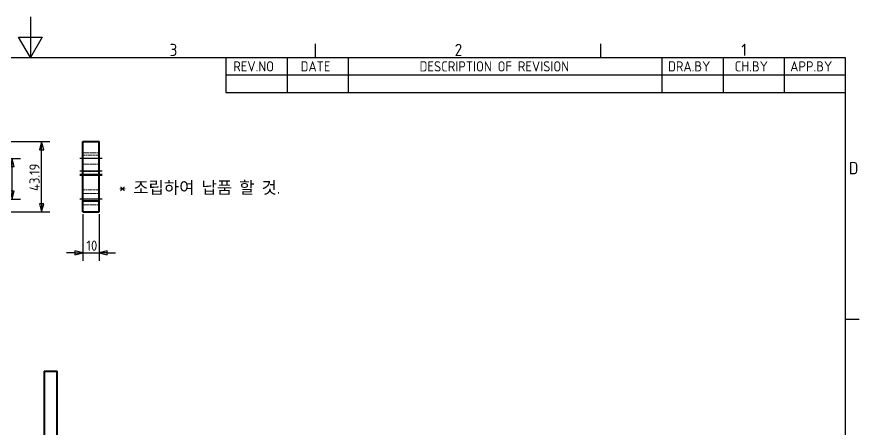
# Model space of a CAD drawing. Header units: millimetres. Extents: x 0 to 2375, y 0 to 3360.
# Drawn here: x 517 to 1033, y 489 to 743 of the extents above; entities that cross this region are included whole.
import ezdxf

# ---------------------------------------------------------------- set-up
doc = ezdxf.new("R2010")
doc.units = ezdxf.units.MM
doc.linetypes.add('DPJM1132$0$CHAIN', pattern=[0.3543, 0.2362, -0.0295, 0.0591, -0.0295])
doc.linetypes.add('DPJM1132$0$DASHED', pattern=[0.2067, 0.1654, -0.0413])
for name, color, linetype, lineweight in [('DPJM1132$0$가려진 것(ISO)', 2, 'DPJM1132$0$DASHED', 18), ('DPJM1132$0$가시적인 것(ISO)', 3, 'Continuous', 40), ('DPJM1132$0$경계(ISO)', 7, 'Continuous', 25), ('DPJM1132$0$기호(ISO)', 5, 'Continuous', 25), ('DPJM1132$0$중심선(ISO)', 1, 'Continuous', 25), ('DPJM1132$0$치수(ISO)', 2, 'Continuous', 25)]:
    doc.layers.add(name, color=color, linetype=linetype, lineweight=lineweight)
doc.styles.add('DPJM1132$0$ISO ProportionalPSTEK', font='isocp.shx')
doc.styles.add('DPJM1132$0$문자 텍스트_PSTEK_POSCO', font='isocp.shx')
doc.styles.add('DPJM1132$0$치수 텍스트_PSTEK_POSCO', font='isocp.shx')
doc.dimstyles.new('DPJM1132$0$치수_PSTEK_POSCO', dxfattribs={"dimscale": 2.5, "dimtxt": 2.5, "dimasz": 2, "dimexe": 2, "dimexo": 0.5, "dimgap": 0.5, "dimtad": 1, "dimrnd": 1e-08, "dimdsep": 46, "dimtxsty": 'DPJM1132$0$치수 텍스트_PSTEK_POSCO', "dimblk": 'DPJM1132$0$Filled-2', "dimcen": 0.09, "dimdle": 10, "dimclrd": 7, "dimclre": 7, "dimclrt": 2, "dimadec": 1, "dimazin": 2, "dimtfac": 1, "dimtmove": 0, "dimatfit": 3, "dimfxl": 0, "dimtolj": 1, "dimlwd": -1, "dimlwe": -1, "dimarcsym": 0})

# ---------------------------------------------------------------- blocks, each defined once
blk = doc.blocks.new('DPJM1132$0$경계 Default Border')
at = {"layer": 'DPJM1132$0$경계(ISO)'}
for p, q in [((280, 287), (280, 290.4)), ((350, 287), (350, 290.4)), ((410, 222.75), (413.4, 222.75))]:
    blk.add_line(p, q, dxfattribs=at)
at = {"layer": 'DPJM1132$0$경계(ISO)', "flags": 128}
for points in [[(210, 297), (210, 287), (207.11, 292), (212.89, 292), (210, 287)], [(10, 10), (10, 287), (410, 287), (410, 10), (10, 10)]]:
    blk.add_lwpolyline(points, dxfattribs=at)
at = {"layer": 'DPJM1132$0$경계(ISO)', "color": 2, "char_height": 3, "attachment_point": 7, "style": 'DPJM1132$0$문자 텍스트_PSTEK_POSCO'}
for s, insert in [('3', (244.17, 287.37)), ('2', (314.13, 287.37)), ('1', (384.49, 287.4)), ('D', (410.88, 258.35))]:
    blk.add_mtext(s, dxfattribs=dict(at, insert=insert))
blk = doc.blocks.new('DPJM1132$0$리비전 내역')
at = {"layer": 'DPJM1132$0$기호(ISO)'}
for p, q in [((258, 287), (410, 287)), ((258, 287), (258, 282.72)), ((273, 287), (273, 282.72)), ((288, 287), (288, 282.72)), ((365, 287), (365, 282.72)), ((380, 287), (380, 282.72)), ((395, 287), (395, 282.72)), ((410, 287), (410, 282.72)), ((258, 282.72), (410, 282.72)), ((258, 282.72), (258, 278.44)), ((273, 282.72), (273, 278.44)), ((288, 282.72), (288, 278.44)), ((365, 282.72), (365, 278.44)), ((380, 282.72), (380, 278.44)), ((395, 282.72), (395, 278.44)), ((410, 282.72), (410, 278.44)), ((258, 278.44), (410, 278.44))]:
    blk.add_line(p, q, dxfattribs=at)
at = {"layer": 'DPJM1132$0$기호(ISO)', "color": 2, "char_height": 2.5, "attachment_point": 7, "style": 'DPJM1132$0$ISO ProportionalPSTEK'}
for s, insert in [('REV.NO', (259.79, 283.58)), ('DATE', (276.31, 283.58)), ('DESCRIPTION OF REVISION', (305.51, 283.58)), ('DRA.BY', (366.48, 283.58)), ('CH.BY', (382.86, 283.58)), ('APP.BY', (396.48, 283.58))]:
    blk.add_mtext(s, dxfattribs=dict(at, insert=insert))
blk = doc.blocks.new('DPJM1132$0$Filled-2')
at = {"color": 0}
for p, q in [((0, 0), (-1, 0.25)), ((-1, 0.25), (-1, -0.25)), ((-1, 0), (0, 0)), ((-1, -0.25), (0, 0))]:
    blk.add_line(p, q, dxfattribs=at)
at = {"color": 0, "flags": 128}
blk.add_lwpolyline([(-1, -0.25), (0, 0), (-1, 0.25), (-1, -0.25)], dxfattribs=at)
at = {"color": 0}
blk.add_solid([(-1, -0.25), (0, 0), (-1, 0.25), (-1, -0.25)], dxfattribs=at)
blk = doc.blocks.new('*D219')
at = {"layer": 'Defpoints', "color": 0}
for p in [(454.53, 655.51), (513.84, 655.51), (454.53, 630.51)]:
    blk.add_point(p, dxfattribs=at)
at = {"layer": 'DPJM1132$0$치수(ISO)', "color": 7}
for p, q in [((455.78, 655.51), (518.84, 655.51)), ((513.84, 635.51), (513.84, 650.51)), ((455.78, 630.51), (518.84, 630.51))]:
    blk.add_line(p, q, dxfattribs=at)
at = {"layer": 'DPJM1132$0$치수(ISO)', "color": 7, "xscale": 5, "yscale": 5, "zscale": 5}
for p, rotation in [((513.84, 655.51), 90), ((513.84, 630.51), 270)]:
    blk.add_blockref('DPJM1132$0$Filled-2', p, dxfattribs=dict(at, rotation=rotation))
at = {"layer": 'DPJM1132$0$치수(ISO)', "color": 2, "insert": (509.46, 639.36), "char_height": 6.25, "attachment_point": 4, "rotation": 90, "style": 'DPJM1132$0$치수 텍스트_PSTEK_POSCO'}
blk.add_mtext('\\A1;25', dxfattribs=at)
blk = doc.blocks.new('*D221')
at = {"layer": 'Defpoints', "color": 0}
for p in [(448.62, 665.87), (531.92, 665.87), (444.91, 622.68)]:
    blk.add_point(p, dxfattribs=at)
at = {"layer": 'DPJM1132$0$치수(ISO)', "color": 7}
for p, q in [((449.87, 665.87), (536.92, 665.87)), ((531.92, 627.68), (531.92, 660.87)), ((446.16, 622.68), (536.92, 622.68))]:
    blk.add_line(p, q, dxfattribs=at)
at = {"layer": 'DPJM1132$0$치수(ISO)', "color": 7, "xscale": 5, "yscale": 5, "zscale": 5}
for p, rotation in [((531.92, 665.87), 90), ((531.92, 622.68), 270)]:
    blk.add_blockref('DPJM1132$0$Filled-2', p, dxfattribs=dict(at, rotation=rotation))
at = {"layer": 'DPJM1132$0$치수(ISO)', "color": 2, "insert": (527.54, 635.61), "char_height": 6.25, "attachment_point": 4, "rotation": 90, "style": 'DPJM1132$0$치수 텍스트_PSTEK_POSCO'}
blk.add_mtext('\\A1;43.19', dxfattribs=at)
blk = doc.blocks.new('*D230')
at = {"layer": 'Defpoints', "color": 0}
for p in [(557.2, 622.68), (567.2, 622.68), (567.2, 597.68)]:
    blk.add_point(p, dxfattribs=at)
at = {"layer": 'DPJM1132$0$치수(ISO)', "color": 7}
for p, q in [((557.2, 621.43), (557.2, 592.68)), ((567.2, 621.43), (567.2, 592.68)), ((552.2, 597.68), (547.2, 597.68)), ((557.2, 597.68), (567.2, 597.68)), ((572.2, 597.68), (577.2, 597.68))]:
    blk.add_line(p, q, dxfattribs=at)
at = {"layer": 'DPJM1132$0$치수(ISO)', "color": 7, "xscale": 5, "yscale": 5, "zscale": 5}
blk.add_blockref('DPJM1132$0$Filled-2', (557.2, 597.68), dxfattribs=at)
at = {"layer": 'DPJM1132$0$치수(ISO)', "color": 7, "xscale": 5, "yscale": 5, "zscale": 5, "rotation": 180}
blk.add_blockref('DPJM1132$0$Filled-2', (567.2, 597.68), dxfattribs=at)
at = {"layer": 'DPJM1132$0$치수(ISO)', "color": 2, "insert": (559.39, 602.05), "char_height": 6.25, "attachment_point": 4, "style": 'DPJM1132$0$치수 텍스트_PSTEK_POSCO'}
blk.add_mtext('\\A1;10', dxfattribs=at)
blk = doc.blocks.new('DPJM1132')
at = {"layer": 'DPJM1132$0$가려진 것(ISO)', "ltscale": 7.618686}
for p, q in [((567.2044, 659.009), (557.2044, 659.009)), ((557.2044, 657.6158), (567.2044, 657.6158)), ((557.2044, 657.509), (567.2044, 657.509)), ((567.2044, 652.009), (557.2044, 652.009)), ((557.2044, 647.509), (567.2044, 647.509)), ((557.2044, 636.3155), (567.2044, 636.3155)), ((567.2044, 634.009), (557.2044, 634.009)), ((567.2044, 627.009), (557.2044, 627.009))]:
    blk.add_line(p, q, dxfattribs=at)
at = {"layer": 'DPJM1132$0$가시적인 것(ISO)'}
for p, q in [((557.2044, 665.8672), (567.2044, 665.8672)), ((557.2044, 650.3221), (557.2044, 665.8672)), ((567.2044, 650.3221), (567.2044, 665.8672)), ((557.2044, 629.5108), (557.2044, 650.3221)), ((567.2044, 629.5108), (567.2044, 650.3221)), ((557.2044, 622.6764), (557.2044, 629.5108)), ((557.2044, 629.5108), (567.2044, 629.5108)), ((567.2044, 622.6764), (567.2044, 629.5108)), ((557.2044, 622.6764), (567.2044, 622.6764)), ((533.5153, 525.0014), (533.5153, 205.0014)), ((533.5153, 525.0014), (541.5153, 525.0014)), ((541.5153, 205.0014), (541.5153, 525.0014))]:
    blk.add_line(p, q, dxfattribs=at)
at = {"layer": 'DPJM1132$0$중심선(ISO)', "linetype": 'DPJM1132$0$CHAIN', "ltscale": 6.111541}
for p, q in [((569.0794, 655.509), (555.3294, 655.509)), ((555.3294, 647.9267), (569.0794, 647.9267)), ((555.3294, 645.8673), (569.0794, 645.8673)), ((555.3294, 645.3009), (569.0794, 645.3009)), ((569.0794, 630.509), (555.3294, 630.509))]:
    blk.add_line(p, q, dxfattribs=at)
at = {"xscale": 2.5, "yscale": 2.5, "zscale": 2.5}
blk.add_blockref('DPJM1132$0$경계 Default Border', (0, 0), dxfattribs=at)
at = {"layer": 'DPJM1132$0$기호(ISO)', "xscale": 2.5, "yscale": 2.5, "zscale": 2.5}
blk.add_blockref('DPJM1132$0$리비전 내역', (0, 0), dxfattribs=at)
at = {"layer": 'DPJM1132$0$기호(ISO)', "color": 2, "insert": (579.2193, 637.2658), "char_height": 7.5, "width": 196.453144, "attachment_point": 4, "style": 'DPJM1132$0$문자 텍스트_PSTEK_POSCO'}
blk.add_mtext('{\\fISOCP|b0|i0;\\H7.5000;* 조립하여 납품 할 것.}', dxfattribs=at)
at = {"layer": 'DPJM1132$0$치수(ISO)', "color": 7}
for base, p1, p2, angle, override, picture, middle in [((531.9186, 665.8672), (444.909, 622.6764), (448.6207, 665.8672), 90, {"dimdec": 2, "dimtp": 0, "dimtm": 0, "dimtdec": 2, "dimtofl": 0, "dimatfit": 1}, '*D221', (531.9186, 644.2718)), ((513.8402, 655.509), (454.5322, 630.509), (454.5322, 655.509), 90, {"dimdec": 2, "dimtp": 0, "dimtm": 0, "dimtdec": 2, "dimtofl": 0, "dimatfit": 1}, '*D219', (513.8402, 643.009)), ((567.2044, 597.6764), (557.2044, 622.6764), (567.2044, 622.6764), 180, {"dimdec": 2, "dimtp": 0, "dimtm": 0, "dimtdec": 2, "dimtofl": 1, "dimatfit": 1}, '*D230', (562.2044, 597.6764))]:
    dim = blk.add_linear_dim(base=base, p1=p1, p2=p2, angle=angle, dimstyle='DPJM1132$0$치수_PSTEK_POSCO', override=override, dxfattribs=at)
    dim.commit()
    dim.dimension.update_dxf_attribs({"geometry": picture, "text_midpoint": middle, "dimtype": 128})

msp = doc.modelspace()

# ---------------------------------------------------------------- block references
msp.add_blockref('DPJM1132', (0, 0))

doc.saveas('drawing.dxf')
